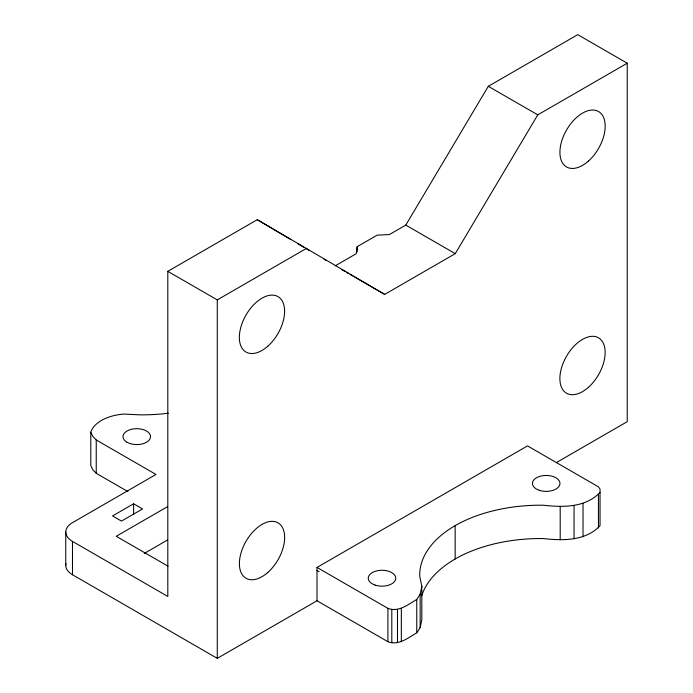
<?xml version="1.0" encoding="UTF-8"?>
<svg xmlns="http://www.w3.org/2000/svg" width="693" height="693" viewBox="0 0 693 693"><rect width="100%" height="100%" fill="white"/><g stroke="black" fill="none" stroke-linecap="round" stroke-linejoin="round"><path stroke-width="1.04" d="M556.41 462.56L627.243 421.665L627.243 63.21L577.771 34.65L488.305 86.304L405.786 225.095L389.371 234.572L377.183 235.135L357.181 246.682L356.219 253.716L335.213 265.843M65.956 563.643A22.964 13.262 0 0 0 72.488 574.748L217.281 658.35L317.013 600.77L387.915 641.709C398.631 645.885 408.064 637.846 416.753 632.822L420.157 627.641L420.157 594.291L421.829 586.304L419.75 576.472A120.954 69.828 0 0 1 543.173 505.214C562.647 507.397 585.628 507.822 600.034 492.359M420.157 627.641L421.829 619.646L421.829 586.304M354.807 277.165L384.676 294.404L455.258 253.655L537.777 114.865L627.243 63.21M317.013 600.77L317.013 567.428L387.915 608.367C398.631 612.543 408.064 604.504 416.753 599.471L420.157 594.291M421.699 595.815A120.954 69.828 0 0 1 543.173 538.556C562.647 540.739 585.628 541.164 600.034 525.701L600.034 489.076L598.423 486.832L527.512 445.894L317.013 567.428M168.364 413.21A120.954 69.828 0 0 1 139.787 414.838L123.735 414.093A38.565 22.263 0 0 0 90.8 432.224L92.732 436.287L96.24 439.977L155.977 474.454L72.488 522.661A22.964 13.262 0 0 0 72.488 541.406L167.81 596.448L167.81 271.335L257.276 219.69L384.676 294.404M167.81 271.335L217.281 299.896L306.748 248.25M133.61 503.776L112.552 515.93L121.5 521.093L142.55 508.939L133.61 503.776L133.61 514.535M167.628 506.618L116.242 536.287L168.052 566.198M144.265 553.447L167.628 539.96M488.305 86.304L537.777 114.865M405.786 225.095L455.258 253.655M341.744 269.62L344.542 271.232M346.413 272.314L348.276 273.389M350.147 274.471L352.945 276.083M317.013 570.469L319.118 571.682M90.8 432.224L90.8 465.566L92.732 469.629L96.24 473.319L127.971 491.632M257.276 219.69L290.679 239.466M298.103 243.867L303.664 247.158M306.445 248.813L309.234 250.459M324.073 259.251L325.935 260.351M598.44 494.577L598.44 527.919M583.021 503.482L583.021 536.824M574.047 505.448L574.047 538.79M560.195 506.41L560.195 539.752M455.154 525.649L455.154 559M416.753 599.471L416.753 632.822M401.334 608.376L401.334 641.718M397.487 609.294L397.487 642.645M391.805 609.294L391.805 642.645M387.915 608.367L387.915 641.709M357.181 246.682L357.181 252.053M217.281 299.896L217.281 658.35M96.24 439.977L96.24 473.319M72.488 541.406L72.488 574.748M65.757 532.033L65.757 565.375M267.87 572.409A31.999 18.477 -60 0 0 278.014 522.834A31.999 18.477 -60 0 0 240.159 556.401A31.999 18.477 -60 0 0 267.87 572.409M375.121 585.1A13.765 7.952 0 0 0 395.772 578.213A13.765 7.952 0 0 0 375.121 571.335A13.765 7.952 0 0 0 375.121 585.1M267.836 346.179A31.999 18.477 -60 0 0 277.98 296.613A31.999 18.477 -60 0 0 240.116 330.18A31.999 18.477 -60 0 0 267.836 346.179M539.31 490.306A13.765 7.952 0 0 0 559.97 483.419A13.765 7.952 0 0 0 539.31 476.533A13.765 7.952 0 0 0 539.31 490.306M127.027 442.247A13.765 7.952 0 0 0 150.06 438.686A13.765 7.952 0 0 0 133.203 428.95A13.765 7.952 0 0 0 127.027 442.247M588.366 387.37A31.999 18.477 -60 0 0 598.509 337.794A31.999 18.477 -60 0 0 560.654 371.37A31.999 18.477 -60 0 0 588.366 387.37M588.4 161.105A31.999 18.477 -60 0 0 598.544 111.53A31.999 18.477 -60 0 0 560.689 145.106A31.999 18.477 -60 0 0 588.4 161.105"/></g></svg>
